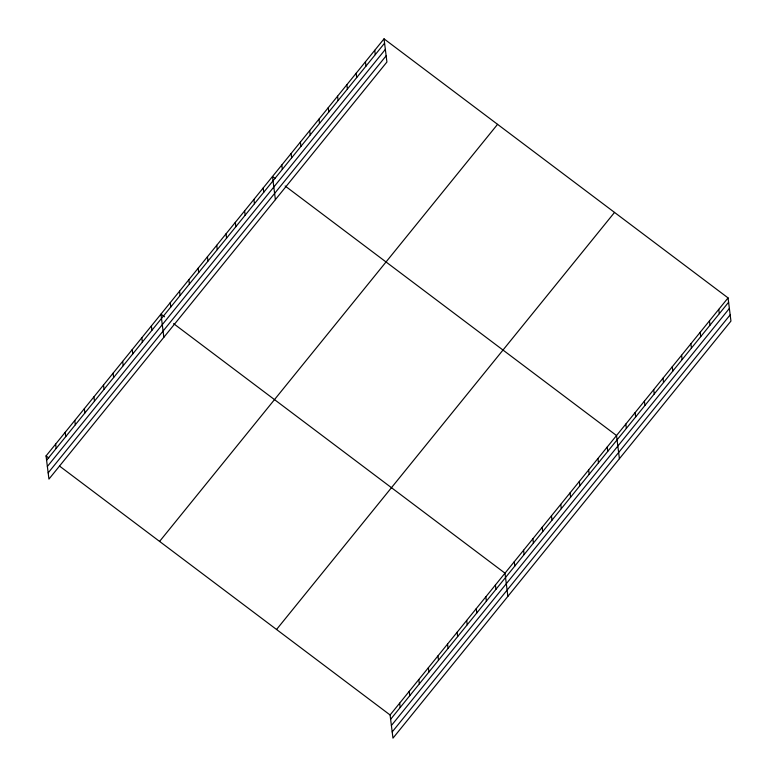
<?xml version="1.0" encoding="UTF-8"?>
<svg xmlns="http://www.w3.org/2000/svg" width="777" height="777" viewBox="0 0 777 777"><rect width="100%" height="100%" fill="white"/><g stroke="black" fill="none" stroke-linecap="round" stroke-linejoin="round"><path stroke-width="1.17" d="M384.032 38.85L386.917 62.024L48.941 479.098L46.057 455.924L384.032 38.85L728.059 297.902L730.943 321.076L392.968 738.15L390.083 714.976L59.567 466.103M46.591 460.256L384.576 43.172M47.368 466.472L385.353 49.398M48.164 472.882L386.15 55.798M159.586 541.414L497.562 124.339M276.554 629.487L614.529 212.412M390.083 714.976L728.059 297.902M390.617 719.308L728.603 302.234M391.394 725.524L729.37 308.45M392.191 731.934L730.176 314.86M275.204 178.516L272.504 176.486L275.388 199.66M285.12 185.985L616.53 435.538L619.415 458.712M164.569 316.831L160.965 314.122L163.85 337.296M173.582 323.62L504.992 573.173L507.876 596.347M46.057 455.924L48.757 457.964M718.764 309.372L719.308 313.694M709.469 320.843L710.013 325.165M700.174 332.313L700.718 336.635M690.879 343.784L691.423 348.106M681.584 355.254L682.128 359.576M672.29 366.725L672.833 371.047M662.995 378.195L663.539 382.517M653.7 389.656L654.244 393.988M644.405 401.126L644.949 405.458M635.12 412.597L635.654 416.928M625.825 424.067L626.359 428.399M607.235 447.008L607.769 451.33M597.94 458.479L598.475 462.801M588.645 469.949L589.18 474.271M579.351 481.419L579.885 485.742M570.056 492.89L570.59 497.212M560.761 504.36L561.295 508.682M551.466 515.821L552 520.153M542.171 527.292L542.705 531.623M532.876 538.762L533.411 543.094M523.581 550.233L524.116 554.564M514.287 561.703L514.83 566.025M495.415 584.994L495.959 589.316M485.839 596.804L486.383 601.136M476.262 608.624L476.806 612.946M466.686 620.444L467.23 624.766M457.109 632.255L457.653 636.586M374.737 50.32L375.281 54.643M447.533 644.075L448.076 648.406M365.443 61.791L365.986 66.113M437.956 655.895L438.5 660.217M356.148 73.261L356.692 77.583M428.38 667.715L428.923 672.037M346.853 84.732L347.397 89.054M418.803 679.525L419.347 683.857M337.558 96.202L338.102 100.524M409.226 691.345L409.77 695.668M328.273 107.663L328.807 111.995M399.66 703.166L400.194 707.488M318.978 119.134L319.512 123.465M309.683 130.604L310.217 134.936M300.388 142.074L300.922 146.406M291.093 153.545L291.628 157.877M281.798 165.015L282.333 169.337M263.209 187.956L263.743 192.278M253.914 199.427L254.448 203.749M244.619 210.897L245.153 215.219M235.324 222.368L235.858 226.69M226.029 233.828L226.563 238.16M216.734 245.299L217.269 249.631M207.44 256.769L207.983 261.101M198.145 268.24L198.689 272.572M188.85 279.71L189.394 284.042M179.555 291.181L180.099 295.503M170.26 302.651L170.804 306.973M151.389 325.942L151.933 330.264M141.812 337.752L142.356 342.084M132.236 349.572L132.78 353.894M122.659 361.392L123.203 365.714M113.083 373.203L113.627 377.535M103.506 385.023L104.05 389.345M93.939 396.843L94.473 401.165M84.363 408.653L84.897 412.985M74.786 420.474L75.32 424.796M65.21 432.294L65.744 436.616M55.633 444.104L56.167 448.436"/></g></svg>
